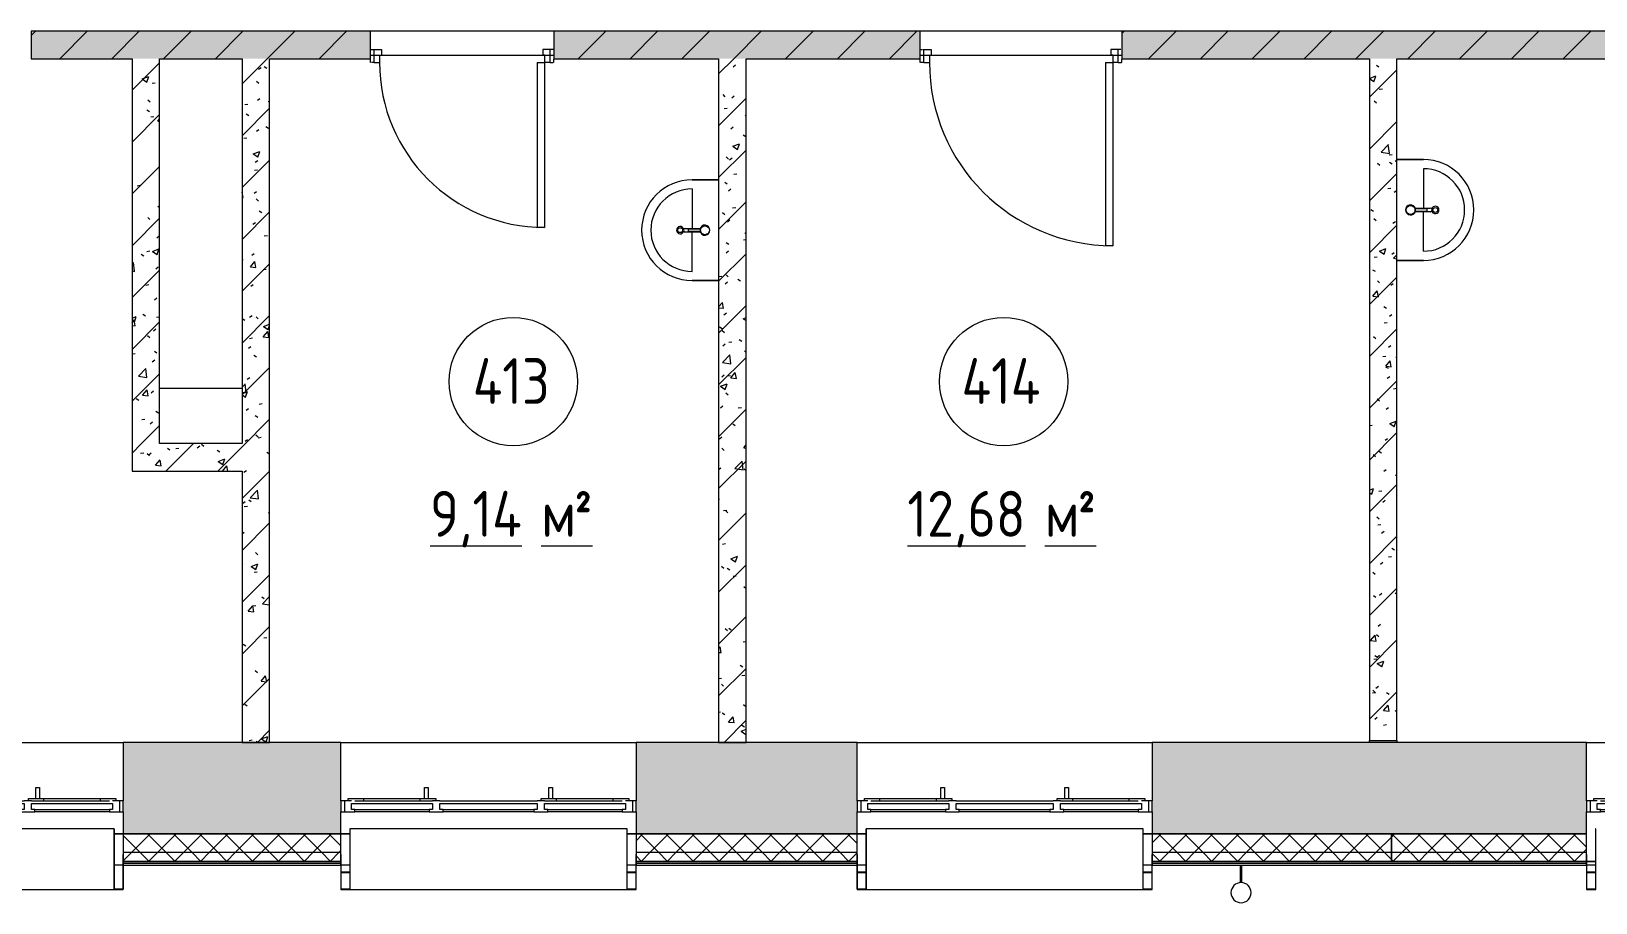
# Model space of a CAD drawing. Header units: millimetres. Extents: x -515342 to 330399, y -224905 to 507333.
# Drawn here: x -340477 to -331942, y 377934 to 382689 of the extents above; entities that cross this region are included whole.
import ezdxf

# ---------------------------------------------------------------- set-up
doc = ezdxf.new("R2010")
doc.units = ezdxf.units.MM
doc.linetypes.add('ASVP_Невидимые', pattern=[5, 3, -2])
doc.layers.get('0').update_dxf_attribs({"lineweight": 0})
for name, color, linetype, lineweight in [('_ Окна', 7, 'Continuous', 0), ('Витраж', 7, 'Continuous', 0), ('Двери', 7, 'Continuous', 0), ('Марки помещений', 7, 'Continuous', 0), ('Обобщенные модели', 7, 'Continuous', 0), ('Окна', 7, 'Continuous', 0), ('Перекрытие', 7, 'Continuous', 0), ('Сантехника', 7, 'Continuous', 0), ('Стены внутренние', 7, 'Continuous', 0), ('Стены наружные', 7, 'Continuous', 0), ('Стены несущие', 7, 'Continuous', 0), ('Стены отделка', 7, 'Continuous', 0), ('Стены перегородки', 7, 'Continuous', 0), ('Стены штриховка', 7, 'Continuous', 0)]:
    doc.layers.add(name, color=color, linetype=linetype, lineweight=lineweight)
doc.styles.add('GOST Common_1', font='', dxfattribs={"width": 0.9, "height": 250})
doc.styles.add('GOST Common_2', font='', dxfattribs={"width": 0.9, "height": 250})
doc.styles.get('GOST Common_1').set_extended_font_data('GOST Common')
doc.styles.get('GOST Common_2').set_extended_font_data('GOST Common')
pattern_1 = [(45, (0, 0), (-70.71068, 70.71068), []), (135, (0, 0), (-70.71068, -70.71068), [])]
pattern_2 = [(45, (-374461.89, 375834.49), (-141.42136, 141.42136), [])]
pattern_3 = [(50, (-374461.9, 375834.5), (364.368, -31.8783), [38.1, -419.1]), (355, (-374461.9, 375834.5), (-70.4859, 382.1133), [30.48, -335.28]), (100.451, (-374431.53, 375831.83), (293.885, 350.2334), [32.38, -356.18]), (46.184, (-374461.9, 375936.1), (542.1585, -84.086), [57.15, -628.65]), (96.636, (-374416.7, 375929.1), (474.805, 494.8554), [48.57, -534.27]), (351.184, (-374461.9, 375936.1), (474.81, 494.85), [45.72, -502.92]), (21, (-374411.1, 375910.7), (303.2285, -204.5305), [38.1, -419.1]), (326, (-374411.1, 375910.7), (123.604, 368.376), [30.48, -335.28]), (71.451, (-374385.82, 375893.64), (426.834, 163.8427), [32.38, -356.18]), (37.5, (-374461.89, 375834.49), (6.17665, 169.11015), [16.764, -314.452, 16.764, -323.596, -336.55]), (37.5, (-374461.89, 375834.49), (6.17665, 169.11015), [-671.576, 16.764, -319.786]), (7.5, (-374461.89, 375834.49), (133.6389, 200.3615), [16.764, -177.292, 16.764, -306.832, -128.27]), (7.5, (-374461.89, 375834.49), (133.6389, 200.3615), [-517.652, 16.764, -111.506]), (327.5, (-374575.17, 375834.49), (271.18182, -11.45836), [16.764, -110.236, 16.764, -379.476, -525.78]), (327.5, (-374575.17, 375834.49), (271.18182, -11.45836), [-523.24, 16.764, -509.016]), (317.5, (-374625.97, 375834.5), (296.2585, 50.8528), [16.764, -148.336, 16.764, -246.38, -373.38]), (317.5, (-374625.97, 375834.5), (296.2585, 50.8528), [-428.244, 16.764, -356.616])]

# ---------------------------------------------------------------- blocks, each defined once
blk = doc.blocks.new('Окно_ПВХ_3Створки_1Фрамуга-верх - АР_Окно_ОП_1820_h_х1570_3ст2фр-в-9695280-О_АР_П_4__10_050_План 4 этажа')
at = {"layer": '_ Окна'}
for p, q in [((-729, 130), (-805, 130)), ((-805, 130), (-805, 70)), ((-785, 70), (-785, 130)), ((-747, 84), (-747, 116)), ((-747, 116), (-729, 116)), ((-729, 116), (-729, 130)), ((-323, 116), (-729, 116)), ((-247, 130), (-323, 130)), ((-323, 130), (-323, 116)), ((-323, 116), (-305, 116)), ((-305, 116), (-305, 84)), ((-265, 84), (-265, 116)), ((-265, 116), (-247, 116)), ((-247, 116), (-247, 130)), ((247, 116), (-247, 116)), ((323, 130), (247, 130)), ((247, 130), (247, 116)), ((247, 116), (265, 116)), ((265, 116), (265, 84)), ((305, 84), (305, 116)), ((305, 116), (323, 116)), ((323, 116), (323, 130)), ((729, 116), (323, 116)), ((729, 130), (729, 116)), ((805, 130), (729, 130)), ((729, 116), (747, 116)), ((747, 116), (747, 84)), ((785, 70), (785, 130)), ((805, 70), (805, 130)), ((-805, 70), (-747, 70)), ((-765, 56), (-765, 70)), ((-680, 56), (-765, 56)), ((-305, 84), (-747, 84)), ((-680, 70), (-680, 56)), ((-372, 70), (-372, 56)), ((-287, 56), (-372, 56)), ((-305, 70), (-265, 70)), ((-287, 70), (-287, 56)), ((265, 84), (-265, 84)), ((265, 70), (305, 70)), ((287, 56), (287, 70)), ((372, 56), (287, 56)), ((747, 84), (305, 84)), ((372, 70), (372, 56)), ((680, 70), (680, 56)), ((765, 56), (680, 56)), ((747, 70), (805, 70)), ((765, 70), (765, 56))]:
    blk.add_line(p, q, dxfattribs=at)
at = {"layer": 'Окна'}
for p, q in [((-729, 130), (-323, 130)), ((-247, 130), (247, 130)), ((323, 130), (729, 130)), ((-305, 70), (-729, 70)), ((-372, 56), (-680, 56)), ((-348.5, -4), (-348.5, 56)), ((-328.5, 56), (-328.5, -4)), ((265, 70), (-265, 70)), ((729, 70), (305, 70)), ((328.5, -4), (328.5, 56)), ((348.5, 56), (348.5, -4)), ((680, 56), (372, 56)), ((-328.5, -4), (-348.5, -4)), ((348.5, -4), (328.5, -4))]:
    blk.add_line(p, q, dxfattribs=at)
blk = doc.blocks.new('Окно_ПВХ_3Створки_1Фрамуга-верх - АР_Окно_ОП_1820_h_х2370_3ст2фр-в-9695517-О_АР_П_4__10_050_План 4 этажа')
at = {"layer": '_ Окна'}
for p, q in [((-1129, 130), (-1205, 130)), ((-1205, 130), (-1205, 70)), ((-1185, 70), (-1185, 130)), ((-1147, 84), (-1147, 116)), ((-1147, 116), (-1129, 116)), ((-1129, 116), (-1129, 130)), ((-723, 116), (-1129, 116)), ((-647, 130), (-723, 130)), ((-723, 130), (-723, 116)), ((-723, 116), (-705, 116)), ((-705, 116), (-705, 84)), ((-665, 84), (-665, 116)), ((-665, 116), (-647, 116)), ((-647, 116), (-647, 130)), ((647, 116), (-647, 116)), ((723, 130), (647, 130)), ((647, 130), (647, 116)), ((647, 116), (665, 116)), ((665, 116), (665, 84)), ((705, 84), (705, 116)), ((705, 116), (723, 116)), ((723, 116), (723, 130)), ((1129, 116), (723, 116)), ((1129, 130), (1129, 116)), ((1205, 130), (1129, 130)), ((1129, 116), (1147, 116)), ((1147, 116), (1147, 84)), ((1185, 70), (1185, 130)), ((1205, 70), (1205, 130)), ((-1205, 70), (-1147, 70)), ((-1165, 56), (-1165, 70)), ((-1080, 56), (-1165, 56)), ((-705, 84), (-1147, 84)), ((-1080, 70), (-1080, 56)), ((-772, 70), (-772, 56)), ((-687, 56), (-772, 56)), ((-705, 70), (-665, 70)), ((-687, 70), (-687, 56)), ((665, 84), (-665, 84)), ((665, 70), (705, 70)), ((687, 56), (687, 70)), ((772, 56), (687, 56)), ((1147, 84), (705, 84)), ((772, 70), (772, 56)), ((1080, 70), (1080, 56)), ((1165, 56), (1080, 56)), ((1147, 70), (1205, 70)), ((1165, 70), (1165, 56))]:
    blk.add_line(p, q, dxfattribs=at)
at = {"layer": 'Окна'}
for p, q in [((-1129, 130), (-723, 130)), ((-647, 130), (647, 130)), ((723, 130), (1129, 130)), ((-705, 70), (-1129, 70)), ((-772, 56), (-1080, 56)), ((-748.5, -4), (-748.5, 56)), ((-728.5, 56), (-728.5, -4)), ((665, 70), (-665, 70)), ((1129, 70), (705, 70)), ((728.5, -4), (728.5, 56)), ((748.5, 56), (748.5, -4)), ((1080, 56), (772, 56)), ((-728.5, -4), (-748.5, -4)), ((748.5, -4), (728.5, -4))]:
    blk.add_line(p, q, dxfattribs=at)
blk = doc.blocks.new('Прямоугольный импост - АР_Откос_Металлический_50х330 Белый Правый-9899489-О_АР_П_4__10_050_План 4 этажа')
at = {"layer": 'Витраж'}
for p, q in [((-49, -39), (-1, -39)), ((-1, -40), (-49, -40))]:
    blk.add_line(p, q, dxfattribs=at)
blk = doc.blocks.new('Прямоугольный импост - АР_Откос_Металлический_50х330 Белый Левый-9898757-О_АР_П_4__10_050_План 4 этажа')
at = {"layer": 'Витраж'}
for p, q in [((-1, -39), (-49, -39)), ((-49, -40), (-1, -40))]:
    blk.add_line(p, q, dxfattribs=at)
blk = doc.blocks.new('Прямоугольный импост - АР_Откос_Металлический_50х330 Коричневый Правый-9899914-О_АР_П_4__10_050_План 4 этажа')
at = {"layer": 'Витраж'}
for p, q in [((-49, -39), (-1, -39)), ((-1, -40), (-49, -40))]:
    blk.add_line(p, q, dxfattribs=at)
blk = doc.blocks.new('Прямоугольный импост - АР_Откос_Металлический_50х330 Белый Левый-9898756-О_АР_П_4__10_050_План 4 этажа')
at = {"layer": 'Витраж'}
for p, q in [((34436.9, 2502.5), (32926.9, 2502.5)), ((32926.9, 2172.5), (34436.9, 2172.5))]:
    blk.add_line(p, q, dxfattribs=at)
blk = doc.blocks.new('Прямоугольный импост - АР_Откос_Металлический_50х330 Белый Левый-V10-О_АР_П_4__10_050_План 4 этажа')
at = {"layer": 'Витраж', "lineweight": 18}
for p, q in [((-50, 290), (-50, -40)), ((-49, 290), (-50, 290)), ((-49, -39), (-49, 290)), ((0, 150), (-1, 150)), ((-1, 150), (-1, -39)), ((0, -40), (0, 150)), ((-50, -40), (0, -40)), ((-1, -39), (-49, -39))]:
    blk.add_line(p, q, dxfattribs=at)
blk = doc.blocks.new('Прямоугольный импост - АР_Откос_Металлический_50х330 Белый Правый-V9-О_АР_П_4__10_050_План 4 этажа')
at = {"layer": 'Витраж', "lineweight": 18}
for p, q in [((-50, -40), (-50, 290)), ((-50, 290), (-49, 290)), ((-49, 290), (-49, -39)), ((-1, -39), (-1, 150)), ((-1, 150), (0, 150)), ((0, 150), (0, -40)), ((0, -40), (-50, -40)), ((-49, -39), (-1, -39))]:
    blk.add_line(p, q, dxfattribs=at)
blk = doc.blocks.new('Влж_Водосточная труба_Хомут - Хомут-V23-О_АР_П_4__10_050_План 4 этажа')
at = {"layer": 'Обобщенные модели'}
for p, q in [((40580, 2304.9), (40580, 2209.7)), ((40580, 2304.9), (40590, 2304.9)), ((40590, 2209.7), (40590, 2304.9))]:
    blk.add_line(p, q, dxfattribs=at)
for start, end in [(360, 180), (180, 360)]:
    blk.add_arc((40585, 2154.9), 55, start, end, dxfattribs=at)
blk.add_open_spline([(40590, 2209.7), (40590, 2209.7), (40589.9, 2209.7), (40589.7, 2209.7), (40589.3, 2209.8), (40588.9, 2209.8), (40588.2, 2209.8), (40587.5, 2209.9), (40586.7, 2209.9), (40585.8, 2209.9), (40585, 2209.9), (40584.2, 2209.9), (40583.5, 2209.9), (40582.7, 2209.9), (40581.8, 2209.8), (40581, 2209.8), (40580.2, 2209.7), (40580, 2209.7), (40580, 2209.7)], degree=3, knots=[0, 0, 0, 0, 0.055556, 0.111111, 0.166667, 0.222222, 0.277778, 0.333333, 0.388889, 0.444444, 0.513889, 0.548611, 0.583333, 0.652778, 0.722222, 0.791667, 0.861111, 1, 1, 1, 1], dxfattribs=at)
blk = doc.blocks.new('СД_Люблино_Фасады_rvt-1-О_АР_П_4__10_050_План 4 этажа')
at = {"layer": 'Стены внутренние'}
h = blk.add_hatch(dxfattribs=at)
h.set_pattern_fill('FP_1', color=256, style=0, pattern_type=2)
h.set_pattern_definition([(45, (0, 0), (-224.5064, 224.5064), []), (45, (224.5, 0), (-224.5064, 224.5064), [396.875, -79.375, 3.353, -76.022])])
h.paths.add_polyline_path([(85325, 2475), (85325, 2975), (84034.6, 2975), (84034.6, 2475), (84733.5, 2475)])
h.paths.add_polyline_path([(82424.6, 2475), (82424.6, 2975), (80024.6, 2975), (80024.6, 2475), (82179, 2475)])
h.paths.add_polyline_path([(77581, 2475), (77614.6, 2475), (77614.6, 2975), (76428.8, 2975), (76428.8, 2475), (76559.2, 2475)])
h.paths.add_polyline_path([(74004.7, 2475), (74018.8, 2475), (74018.8, 2975), (71654.3, 2975), (71654.3, 2475), (73493.8, 2475)])
h.paths.add_polyline_path([(69917.5, 2475), (70044.3, 2475), (70044.3, 2975), (68833.2, 2975), (68833.2, 2475), (69406.6, 2475)])
h.paths.add_polyline_path([(67223.2, 2475), (67223.2, 2975), (66055, 2975), (66055, 2475), (66852.1, 2475)])
h.paths.add_polyline_path([(64445, 2475), (64445, 2975), (63279.5, 2975), (63279.5, 2475), (64297.6, 2475)])
h.paths.add_polyline_path([(61669.5, 2475), (61669.5, 2975), (59270, 2975), (59270, 2475), (61232.2, 2475)])
h.paths.add_polyline_path([(56860, 2475), (56860, 2975), (55705, 2975), (55705, 2475), (56634.1, 2475)])
h.paths.add_polyline_path([(53295, 2475), (53295, 2975), (52107.5, 2975), (52107.5, 2475), (53057.8, 2475)])
h.paths.add_polyline_path([(49481.5, 2475), (49697.5, 2475), (49697.5, 2975), (48505, 2975), (48505, 2475), (48970.6, 2475)])
h.paths.add_polyline_path([(46095, 2475), (46095, 2975), (44880, 2975), (44880, 2475), (45905.2, 2475)])
h.paths.add_polyline_path([(42329, 2475), (42470, 2475), (42470, 2975), (40100.1, 2975), (40100.1, 2475), (41818.1, 2475)])
h.paths.add_polyline_path([(38241.8, 2475), (38490.1, 2475), (38490.1, 2975), (37284.2, 2975), (37284.2, 2475), (37730.9, 2475)])
h.paths.add_polyline_path([(35674.2, 2475), (35674.2, 2975), (34486.9, 2975), (34486.9, 2475), (35177, 2475)])
h.paths.add_polyline_path([(32876.9, 2475), (32876.9, 2975), (31722.6, 2975), (31722.6, 2475), (32621.9, 2475)])
h.paths.add_polyline_path([(30067.4, 2475), (30112.6, 2475), (30112.6, 2975), (27685.9, 2975), (27685.9, 2475), (29556.5, 2475)])
h.paths.add_polyline_path([(25275.9, 2475), (25275.9, 2975), (24073.4, 2975), (24073.4, 2475), (24958.4, 2475)])
h.paths.add_polyline_path([(21382.1, 2475), (21663.4, 2475), (21663.4, 2975), (19290.9, 2975), (19290.9, 2475), (19338.5, 2475)])
h.paths.add_polyline_path([(17680.9, 2475), (17680.9, 2975), (16335, 2975), (16335, 2475), (17294.9, 2475)])
at = {"layer": 'Стены наружные'}
h = blk.add_hatch(dxfattribs=at)
h.set_pattern_fill('FP_2', color=256, style=0, pattern_type=2)
h.set_pattern_definition(pattern_1)
h.paths.add_polyline_path([(41405, 2375), (41405, 2475), (40100.1, 2475), (40100.1, 2375), (40796.3, 2375)])
h.paths.add_polyline_path([(38490.1, 2375), (38490.1, 2475), (37284.2, 2475), (37284.2, 2375), (38241.8, 2375)])
h.paths.add_polyline_path([(35674.2, 2375), (35674.2, 2475), (34486.9, 2475), (34486.9, 2375), (34665.5, 2375)])
h.paths.add_polyline_path([(32621.9, 2375), (32876.9, 2375), (32876.9, 2475), (31672.6, 2475), (31672.6, 2375), (32111, 2375)])
h.paths.add_polyline_path([(30067.4, 2375), (30162.6, 2375), (30162.6, 2475), (27685.9, 2475), (27685.9, 2375), (29556.5, 2375)])
h.paths.add_polyline_path([(25275.9, 2375), (25275.9, 2475), (24073.4, 2475), (24073.4, 2375), (24958.4, 2375)])
h.paths.add_polyline_path([(21663.4, 2375), (21663.4, 2475), (19290.9, 2475), (19290.9, 2375), (21382.1, 2375)])
h.paths.add_polyline_path([(17680.9, 2375), (17680.9, 2475), (16335, 2475), (16335, 2375), (17294.9, 2375)])
h = blk.add_hatch(dxfattribs=at)
h.set_pattern_fill('FP_2', color=256, style=0, pattern_type=2)
h.set_pattern_definition(pattern_1)
h.paths.add_polyline_path([(59699.5, 2375), (60240, 2375), (60240, 2475), (59270, 2475), (59270, 2375)])
h.paths.add_polyline_path([(56634.1, 2375), (56860, 2375), (56860, 2475), (55705, 2475), (55705, 2375), (56123.2, 2375)])
h.paths.add_polyline_path([(53057.8, 2375), (53295, 2375), (53295, 2475), (52107.5, 2475), (52107.5, 2375), (52546.9, 2375)])
h.paths.add_polyline_path([(49697.5, 2375), (49697.5, 2475), (48505, 2475), (48505, 2375), (49481.5, 2375)])
h.paths.add_polyline_path([(45905.2, 2375), (46095, 2375), (46095, 2475), (44880, 2475), (44880, 2375), (44883.5, 2375)])
h.paths.add_polyline_path([(42470, 2375), (42470, 2475), (41405, 2475), (41405, 2375), (42329, 2375)])
h = blk.add_hatch(dxfattribs=at)
h.set_pattern_fill('FP_2', color=256, style=0, pattern_type=2)
h.set_pattern_definition(pattern_1)
h.paths.add_polyline_path([(41405, 2325), (41405, 2375), (40100.1, 2375), (40100.1, 2325), (41385, 2325)])
h.paths.add_polyline_path([(38490.1, 2325), (38490.1, 2375), (37284.2, 2375), (37284.2, 2325), (38241.8, 2325)])
h.paths.add_polyline_path([(35674.2, 2325), (35674.2, 2375), (34486.9, 2375), (34486.9, 2325), (34665.5, 2325)])
h.paths.add_polyline_path([(32621.9, 2325), (32876.9, 2325), (32876.9, 2375), (31672.6, 2375), (31672.6, 2325), (32111, 2325)])
h.paths.add_polyline_path([(30162.6, 2325), (30162.6, 2375), (27685.9, 2375), (27685.9, 2325), (30067.4, 2325)])
h.paths.add_polyline_path([(25275.9, 2325), (25275.9, 2375), (24073.4, 2375), (24073.4, 2325), (24958.4, 2325)])
h.paths.add_polyline_path([(21663.4, 2325), (21663.4, 2375), (19290.9, 2375), (19290.9, 2325), (21382.1, 2325)])
h.paths.add_polyline_path([(17680.9, 2325), (17680.9, 2375), (16435, 2375), (16435, 2325), (17294.9, 2325)])
h = blk.add_hatch(dxfattribs=at)
h.set_pattern_fill('FP_2', color=256, style=0, pattern_type=2)
h.set_pattern_definition(pattern_1)
h.paths.add_polyline_path([(59270, 2325), (60240, 2325), (60240, 2375), (59270, 2375)])
h.paths.add_polyline_path([(56860, 2325), (56860, 2375), (55705, 2375), (55705, 2325), (56634.1, 2325)])
h.paths.add_polyline_path([(53057.8, 2325), (53295, 2325), (53295, 2375), (52107.5, 2375), (52107.5, 2325), (52546.9, 2325)])
h.paths.add_polyline_path([(49481.5, 2325), (49697.5, 2325), (49697.5, 2375), (48505, 2375), (48505, 2325), (48970.6, 2325)])
h.paths.add_polyline_path([(46095, 2325), (46095, 2375), (44880, 2375), (44880, 2325), (45905.2, 2325)])
h.paths.add_polyline_path([(42329, 2325), (42470, 2325), (42470, 2375), (41405, 2375), (41405, 2325), (41818.1, 2325)])
at = {"layer": 'Стены внутренние'}
for p, q in [((32876.9, 2975), (34486.9, 2975)), ((35674.2, 2975), (37284.2, 2975)), ((38490.1, 2975), (40100.1, 2975)), ((42470, 2975), (44880, 2975)), ((34486.9, 2475), (34437.9, 2475)), ((35723.2, 2475), (35674.2, 2475)), ((37284.2, 2475), (37235.2, 2475)), ((38539.1, 2475), (38490.1, 2475)), ((40100.1, 2475), (40051.1, 2475)), ((34485.9, 2304.9), (34437.9, 2304.9)), ((35723.2, 2304.9), (35675.2, 2304.9)), ((37283.2, 2304.9), (37235.2, 2304.9)), ((38539.1, 2304.9), (38491.1, 2304.9)), ((40099.1, 2304.9), (40051.1, 2304.9)), ((42471, 2324.9), (42519, 2324.9)), ((42519, 2304.9), (42471, 2304.9))]:
    blk.add_line(p, q, dxfattribs=at)
at = {"layer": 'Стены наружные'}
for p, q in [((34437.9, 2475), (34486.9, 2475)), ((35674.2, 2475), (35723.2, 2475)), ((37235.2, 2475), (37284.2, 2475)), ((38490.1, 2475), (38539.1, 2475)), ((40051.1, 2475), (40100.1, 2475)), ((42519, 2325), (42471, 2325))]:
    blk.add_line(p, q, dxfattribs=at)
at = {"layer": 'Стены несущие'}
for p, q in [((35674.2, 2975), (34486.9, 2975)), ((34486.9, 2975), (34486.9, 2655)), ((35674.2, 2655), (35674.2, 2975)), ((38490.1, 2975), (37284.2, 2975)), ((37284.2, 2975), (37284.2, 2655)), ((38490.1, 2655), (38490.1, 2975)), ((42470, 2975), (40100.1, 2975)), ((40100.1, 2975), (40100.1, 2655)), ((42470, 2655), (42470, 2975)), ((34486.9, 2595), (34486.9, 2475)), ((35674.2, 2475), (35674.2, 2595)), ((37284.2, 2595), (37284.2, 2475)), ((38490.1, 2475), (38490.1, 2595)), ((40100.1, 2595), (40100.1, 2475)), ((42470, 2475), (42470, 2595)), ((34486.9, 2475), (35674.2, 2475)), ((37284.2, 2475), (38490.1, 2475)), ((40100.1, 2475), (41405, 2475)), ((41405, 2475), (42470, 2475)), ((42470, 2475), (41405, 2475))]:
    blk.add_line(p, q, dxfattribs=at)
at = {"layer": 'Стены отделка', "lineweight": 9}
for p, q in [((35674.2, 2475), (34486.9, 2475)), ((34486.9, 2475), (34486.9, 2375)), ((35674.2, 2375), (35674.2, 2475)), ((38490.1, 2475), (37284.2, 2475)), ((37284.2, 2475), (37284.2, 2375)), ((38490.1, 2375), (38490.1, 2475)), ((41405, 2475), (40100.1, 2475)), ((40100.1, 2475), (40100.1, 2375)), ((41405, 2375), (41405, 2475)), ((41405, 2475), (41405, 2375)), ((42470, 2375), (42470, 2475)), ((34486.9, 2375), (34486.9, 2325)), ((34486.9, 2324.9), (34486.9, 2314.9)), ((34486.9, 2314.9), (34486.9, 2304.9)), ((34486.9, 2304.9), (35674.2, 2304.9)), ((35674.2, 2325), (35674.2, 2375)), ((35674.2, 2314.9), (35674.2, 2324.9)), ((35674.2, 2304.9), (35674.2, 2314.9)), ((37284.2, 2375), (37284.2, 2325)), ((37284.2, 2324.9), (37284.2, 2314.9)), ((37284.2, 2314.9), (37284.2, 2304.9)), ((37284.2, 2304.9), (38490.1, 2304.9)), ((38490.1, 2325), (38490.1, 2375)), ((38490.1, 2314.9), (38490.1, 2324.9)), ((38490.1, 2304.9), (38490.1, 2314.9)), ((40100.1, 2375), (40100.1, 2325)), ((40100.1, 2324.9), (40100.1, 2314.9)), ((40100.1, 2314.9), (40100.1, 2304.9)), ((40100.1, 2304.9), (40580.2, 2304.9)), ((40589.8, 2304.9), (41385, 2304.9)), ((41385, 2325), (41405, 2325)), ((42470, 2324.9), (41385, 2324.9)), ((41385, 2304.9), (42470, 2304.9)), ((41405, 2325), (41405, 2375)), ((41405, 2375), (41405, 2325)), ((41405, 2325), (42470, 2325)), ((42470, 2325), (42470, 2375)), ((42470, 2314.9), (42470, 2324.9)), ((42470, 2304.9), (42470, 2314.9))]:
    blk.add_line(p, q, dxfattribs=at)
at = {"layer": 'Стены штриховка'}
for p, q in [((34486.9, 2375), (35674.2, 2375)), ((34486.9, 2325), (35674.2, 2325)), ((35674.2, 2324.9), (34486.9, 2324.9)), ((34486.9, 2314.9), (35674.2, 2314.9)), ((37284.2, 2375), (38490.1, 2375)), ((37284.2, 2325), (38490.1, 2325)), ((38490.1, 2324.9), (37284.2, 2324.9)), ((37284.2, 2314.9), (38490.1, 2314.9)), ((40100.1, 2375), (41405, 2375)), ((40100.1, 2325), (41385, 2325)), ((41385, 2324.9), (40100.1, 2324.9)), ((40100.1, 2314.9), (41385, 2314.9)), ((41385, 2314.9), (42470, 2314.9)), ((41405, 2375), (42470, 2375))]:
    blk.add_line(p, q, dxfattribs=at)
at = {"layer": 'Витраж', "lineweight": 9}
for name, p in [('Прямоугольный импост - АР_Откос_Металлический_50х330 Белый Левый-9898756-О_АР_П_4__10_050_План 4 этажа', (0, 0)), ('Прямоугольный импост - АР_Откос_Металлический_50х330 Белый Левый-V10-О_АР_П_4__10_050_План 4 этажа', (34486.9, 2212.5)), ('Прямоугольный импост - АР_Откос_Металлический_50х330 Белый Левый-9898756-О_АР_П_4__10_050_План 4 этажа', (2797.3, 0)), ('Прямоугольный импост - АР_Откос_Металлический_50х330 Белый Левый-V10-О_АР_П_4__10_050_План 4 этажа', (37284.2, 2212.5)), ('Прямоугольный импост - АР_Откос_Металлический_50х330 Белый Левый-9898756-О_АР_П_4__10_050_План 4 этажа', (5613.2, 0)), ('Прямоугольный импост - АР_Откос_Металлический_50х330 Белый Левый-V10-О_АР_П_4__10_050_План 4 этажа', (40100.1, 2212.5)), ('Прямоугольный импост - АР_Откос_Металлический_50х330 Белый Левый-9898757-О_АР_П_4__10_050_План 4 этажа', (37284.2, 2305)), ('Прямоугольный импост - АР_Откос_Металлический_50х330 Белый Левый-9898757-О_АР_П_4__10_050_План 4 этажа', (40100.1, 2305))]:
    blk.add_blockref(name, p, dxfattribs=at)
at = {"layer": 'Витраж', "lineweight": 9, "extrusion": (0, 0, -1)}
for name, p in [('Прямоугольный импост - АР_Откос_Металлический_50х330 Белый Правый-V9-О_АР_П_4__10_050_План 4 этажа', (-35674.2, 2212.5)), ('Прямоугольный импост - АР_Откос_Металлический_50х330 Белый Правый-V9-О_АР_П_4__10_050_План 4 этажа', (-38490.1, 2212.5)), ('Прямоугольный импост - АР_Откос_Металлический_50х330 Белый Правый-V9-О_АР_П_4__10_050_План 4 этажа', (-42470, 2212.4)), ('Прямоугольный импост - АР_Откос_Металлический_50х330 Белый Правый-9899489-О_АР_П_4__10_050_План 4 этажа', (-35674.2, 2305)), ('Прямоугольный импост - АР_Откос_Металлический_50х330 Белый Правый-9899489-О_АР_П_4__10_050_План 4 этажа', (-38490.1, 2305)), ('Прямоугольный импост - АР_Откос_Металлический_50х330 Коричневый Правый-9899914-О_АР_П_4__10_050_План 4 этажа', (-42470, 2304.9))]:
    blk.add_blockref(name, p, dxfattribs=at)
at = {"layer": 'Обобщенные модели', "lineweight": 9}
blk.add_blockref('Влж_Водосточная труба_Хомут - Хомут-V23-О_АР_П_4__10_050_План 4 этажа', (0, 0), dxfattribs=at)
at = {"layer": 'Окна', "lineweight": 9, "rotation": 180}
for name, p in [('Окно_ПВХ_3Створки_1Фрамуга-верх - АР_Окно_ОП_1820_h_х1570_3ст2фр-в-9695280-О_АР_П_4__10_050_План 4 этажа', (33681.9, 2725)), ('Окно_ПВХ_3Створки_1Фрамуга-верх - АР_Окно_ОП_1820_h_х1570_3ст2фр-в-9695280-О_АР_П_4__10_050_План 4 этажа', (36479.2, 2725)), ('Окно_ПВХ_3Створки_1Фрамуга-верх - АР_Окно_ОП_1820_h_х1570_3ст2фр-в-9695280-О_АР_П_4__10_050_План 4 этажа', (39295.1, 2725)), ('Окно_ПВХ_3Створки_1Фрамуга-верх - АР_Окно_ОП_1820_h_х2370_3ст2фр-в-9695517-О_АР_П_4__10_050_План 4 этажа', (43675, 2725))]:
    blk.add_blockref(name, p, dxfattribs=at)
blk = doc.blocks.new('Дверь_Деревянная_1 полотно - АР_Дверь_Межкомнатная_900х2000h_полотно__Г_Пр-9141869-О_АР_П_4__10_050_План 4 этажа')
at = {"layer": 'Двери', "lineweight": 18}
for p, q in [((-450, 95), (-450, 995)), ((-450, 995), (-410, 995)), ((-410, 95), (-410, 995)), ((-480, 95), (-450, 95)), ((-480, 95), (-480, 25)), ((-450, 55), (-450, 95)), ((-410, 95), (-450, 95)), ((480, 95), (450, 95)), ((450, 55), (450, 95)), ((480, 95), (480, 25)), ((-480, 25), (-440, 25)), ((-450, 55), (-440, 55)), ((-440, 25), (-440, 55)), ((450, 55), (440, 55)), ((440, 25), (440, 55)), ((480, 25), (440, 25))]:
    blk.add_line(p, q, dxfattribs=at)
at = {"layer": 'Двери', "linetype": 'ASVP_Невидимые', "lineweight": 18}
for p, q in [((-500, 95), (-500, 75)), ((-480, 95), (-500, 95)), ((480, 95), (500, 95)), ((500, 95), (500, 75)), ((-500, 25), (-480, 25)), ((500, 25), (480, 25))]:
    blk.add_line(p, q, dxfattribs=at)
at = {"layer": 'Двери', "lineweight": 18}
blk.add_arc((-450, 95), 900, 0, 90, dxfattribs=at)
blk = doc.blocks.new('Дверь_Деревянная_1 полотно - АР_Дверь_Межкомнатная_1000х2000h_полотно__Г_Пр-9571013-О_АР_П_4__10_050_План 4 этажа')
at = {"layer": 'Двери', "lineweight": 18}
for p, q in [((-500, 95), (-500, 1095)), ((-500, 1095), (-460, 1095)), ((-460, 95), (-460, 1095)), ((-530, 95), (-500, 95)), ((-530, 95), (-530, 25)), ((-500, 55), (-500, 95)), ((-460, 95), (-500, 95)), ((530, 95), (500, 95)), ((500, 55), (500, 95)), ((530, 95), (530, 25)), ((-530, 25), (-490, 25)), ((-500, 55), (-490, 55)), ((-490, 25), (-490, 55)), ((500, 55), (490, 55)), ((490, 25), (490, 55)), ((530, 25), (490, 25))]:
    blk.add_line(p, q, dxfattribs=at)
at = {"layer": 'Двери', "linetype": 'ASVP_Невидимые', "lineweight": 18}
for p, q in [((-550, 95), (-550, 75)), ((-530, 95), (-550, 95)), ((530, 95), (550, 95)), ((550, 95), (550, 75)), ((-550, 25), (-530, 25)), ((550, 25), (530, 25))]:
    blk.add_line(p, q, dxfattribs=at)
at = {"layer": 'Двери', "lineweight": 18}
blk.add_arc((-500, 95), 1000, 0, 90, dxfattribs=at)
blk = doc.blocks.new('2D_Раковина - АР_Сантехнические приборы_Раковина 550х420-8920611-О_АР_П_4__10_050_План 4 этажа')
at = {"layer": 'Сантехника'}
for p, q in [((-119.1, 175.6), (-119.1, 256.9)), ((-99.1, 256.9), (-99.1, 175.6)), ((-384.1, 220), (-384.1, 75)), ((-384.1, 75), (-384.1, 220)), ((-334.1, 220), (-119.1, 220)), ((-115.1, 241), (-115.1, 174.6)), ((-103.1, 241), (-115.1, 241)), ((-103.1, 174.6), (-103.1, 241)), ((115.9, 220), (-99.1, 220)), ((165.9, 75), (165.9, 220)), ((165.9, 220), (165.9, 75))]:
    blk.add_line(p, q, dxfattribs=at)
for centre, radius in [((-109.1, 285), 13.3), ((-109.1, 150), 24.5)]:
    blk.add_circle(centre, radius, dxfattribs=at)
for centre, radius, start, end in [((-109.1, 220), 275, 360, 180), ((-109.1, 220), 275, 360, 180), ((-109.1, 220), 225, 0, 180), ((-109.1, 285), 20, 284.14377, 255.85623), ((-109.1, 256.9), 10, 0, 180), ((-109.1, 150), 27.5, 102.60426, 77.39774), ((-109.1, 150), 25.3, 76.29328, 103.7089)]:
    blk.add_arc(centre, radius, start, end, dxfattribs=at)
blk = doc.blocks.new('ASVP_Марка_Помещение_ДваЗначения - Номер Площадь-685795-О_АР_П_4__10_050_План 4 этажа')
at = {"layer": 'Марки помещений'}
blk.add_circle((0, 0), 3.5, dxfattribs=at)

msp = doc.modelspace()

# ---------------------------------------------------------------- hatches: boundary and pattern name
at = {"layer": 'Стены внутренние'}
h = msp.add_hatch(dxfattribs=at)
h.set_pattern_fill('FP_3', color=256, style=0, pattern_type=2)
h.set_pattern_definition(pattern_2)
h.paths.add_polyline_path([(-325476.8897, 382539.4886), (-325476.8897, 382689.4886), (-327276.8897, 382689.4886), (-327276.8897, 382539.4886), (-326513.0482, 382539.4886)])
h.paths.add_polyline_path([(-328376.8897, 382539.4886), (-328376.8897, 382689.4886), (-330176.8897, 382689.4886), (-330176.8897, 382539.4886), (-328876.8897, 382539.4886)])
h.paths.add_polyline_path([(-331276.8897, 382539.4886), (-331276.8897, 382689.4886), (-334526.8897, 382689.4886), (-334526.8897, 382539.4886), (-332643.8294, 382539.4886)])
h.paths.add_polyline_path([(-335626.8897, 382539.4886), (-335626.8897, 382689.4886), (-337626.8897, 382689.4886), (-337626.8897, 382539.4886), (-336576.8897, 382539.4886)])
h.paths.add_polyline_path([(-338626.8897, 382539.4886), (-338626.8897, 382689.4886), (-340476.8897, 382689.4886), (-340476.8897, 382539.4886), (-338774.6107, 382539.4886)])
h.paths.add_polyline_path([(-341476.8897, 382539.4886), (-341476.8897, 382689.4886), (-342976.8897, 382689.4886), (-342976.8897, 382539.4886), (-342376.8897, 382539.4886)])
h = msp.add_hatch(dxfattribs=at)
h.set_pattern_fill('FP_4', color=256, style=0, pattern_type=2)
h.set_pattern_definition(pattern_3)
h.paths.add_polyline_path([(-325476.8897, 382539.4886), (-325476.8897, 382689.4886), (-327276.8897, 382689.4886), (-327276.8897, 382539.4886), (-326513.0482, 382539.4886)])
h.paths.add_polyline_path([(-328376.8897, 382539.4886), (-328376.8897, 382689.4886), (-330176.8897, 382689.4886), (-330176.8897, 382539.4886), (-328876.8897, 382539.4886)])
h.paths.add_polyline_path([(-331276.8897, 382539.4886), (-331276.8897, 382689.4886), (-334526.8897, 382689.4886), (-334526.8897, 382539.4886), (-332643.8294, 382539.4886)])
h.paths.add_polyline_path([(-335626.8897, 382539.4886), (-335626.8897, 382689.4886), (-337626.8897, 382689.4886), (-337626.8897, 382539.4886), (-336576.8897, 382539.4886)])
h.paths.add_polyline_path([(-338626.8897, 382539.4886), (-338626.8897, 382689.4886), (-340476.8897, 382689.4886), (-340476.8897, 382539.4886), (-338774.6107, 382539.4886)])
h.paths.add_polyline_path([(-341476.8897, 382539.4886), (-341476.8897, 382689.4886), (-342976.8897, 382689.4886), (-342976.8897, 382539.4886), (-342376.8897, 382539.4886)])
h = msp.add_hatch(dxfattribs=at)
h.set_pattern_fill('FP_3', color=256, style=0, pattern_type=2)
h.set_pattern_definition(pattern_2)
h.paths.add_polyline_path([(-339926.8897, 380439.4286), (-339776.8897, 380439.4286), (-339776.8897, 382539.4886), (-339926.8897, 382539.4886), (-339926.8897, 381642.978)])
h = msp.add_hatch(dxfattribs=at)
h.set_pattern_fill('FP_4', color=256, style=0, pattern_type=2)
h.set_pattern_definition(pattern_3)
h.paths.add_polyline_path([(-339926.8897, 380439.4286), (-339776.8897, 380439.4286), (-339776.8897, 382539.4886), (-339926.8897, 382539.4886), (-339926.8897, 381642.978)])
h = msp.add_hatch(dxfattribs=at)
h.set_pattern_fill('FP_3', color=256, style=0, pattern_type=2)
h.set_pattern_definition(pattern_2)
h.paths.add_polyline_path([(-339176.8897, 378809.4593), (-339176.8897, 382539.4886), (-339326.8897, 382539.4886), (-339326.8897, 378809.4886)])
h = msp.add_hatch(dxfattribs=at)
h.set_pattern_fill('FP_4', color=256, style=0, pattern_type=2)
h.set_pattern_definition(pattern_3)
h.paths.add_polyline_path([(-339176.8897, 378809.4593), (-339176.8897, 382539.4886), (-339326.8897, 382539.4886), (-339326.8897, 378809.4886)])
h = msp.add_hatch(dxfattribs=at)
h.set_pattern_fill('FP_3', color=256, style=0, pattern_type=2)
h.set_pattern_definition(pattern_2)
h.paths.add_polyline_path([(-336576.8897, 378809.4286), (-336576.8897, 382539.4886), (-336726.8897, 382539.4886), (-336726.8897, 378809.4286)])
h = msp.add_hatch(dxfattribs=at)
h.set_pattern_fill('FP_4', color=256, style=0, pattern_type=2)
h.set_pattern_definition(pattern_3)
h.paths.add_polyline_path([(-336576.8897, 378809.4286), (-336576.8897, 382539.4886), (-336726.8897, 382539.4886), (-336726.8897, 378809.4286)])
h = msp.add_hatch(dxfattribs=at)
h.set_pattern_fill('FP_3', color=256, style=0, pattern_type=2)
h.set_pattern_definition(pattern_2)
h.paths.add_polyline_path([(-333026.8897, 378819.4286), (-333026.8897, 382539.4886), (-333176.8897, 382539.4886), (-333176.8897, 378819.4286)])
h = msp.add_hatch(dxfattribs=at)
h.set_pattern_fill('FP_4', color=256, style=0, pattern_type=2)
h.set_pattern_definition(pattern_3)
h.paths.add_polyline_path([(-333026.8897, 378819.4286), (-333026.8897, 382539.4886), (-333176.8897, 382539.4886), (-333176.8897, 378819.4286)])
h = msp.add_hatch(dxfattribs=at)
h.set_pattern_fill('FP_3', color=256, style=0, pattern_type=2)
h.set_pattern_definition(pattern_2)
h.paths.add_polyline_path([(-339326.8897, 380289.4286), (-339326.8897, 380439.4286), (-339926.8897, 380439.4286), (-339926.8897, 380289.4286)])
h = msp.add_hatch(dxfattribs=at)
h.set_pattern_fill('FP_4', color=256, style=0, pattern_type=2)
h.set_pattern_definition(pattern_3)
h.paths.add_polyline_path([(-339326.8897, 380289.4286), (-339326.8897, 380439.4286), (-339926.8897, 380439.4286), (-339926.8897, 380289.4286)])

# ---------------------------------------------------------------- linework, layer by layer
at = {"layer": 'Перекрытие'}
for p, q in [((-337626.8897, 382689.4886), (-338626.8897, 382689.4886)), ((-334526.8897, 382689.4886), (-335626.8897, 382689.4886)), ((-338626.8897, 382559.4886), (-337626.8897, 382559.4886)), ((-335626.8897, 382559.4886), (-334526.8897, 382559.4886)), ((-339326.8897, 380739.4886), (-339776.8897, 380739.4886)), ((-333176.8897, 378809.4886), (-333176.8897, 378819.4286)), ((-333026.8897, 378819.4286), (-333026.8897, 378809.4886))]:
    msp.add_line(p, q, dxfattribs=at)
at = {"layer": 'Стены перегородки'}
for p, q in [((-338626.8897, 382689.4886), (-340476.8897, 382689.4886)), ((-340476.8897, 382689.4886), (-340476.8897, 382539.4886)), ((-338626.8897, 382539.4886), (-338626.8897, 382689.4886)), ((-335626.8897, 382689.4886), (-337626.8897, 382689.4886)), ((-337626.8897, 382689.4886), (-337626.8897, 382539.4886)), ((-335626.8897, 382539.4886), (-335626.8897, 382689.4886)), ((-331276.8897, 382689.4886), (-334526.8897, 382689.4886)), ((-334526.8897, 382689.4886), (-334526.8897, 382539.4886)), ((-340476.8897, 382539.4886), (-339926.8897, 382539.4886)), ((-339926.8897, 382539.4886), (-339926.8897, 380289.4286)), ((-339776.8897, 382539.4886), (-339326.8897, 382539.4886)), ((-339776.8897, 380439.4286), (-339776.8897, 382539.4886)), ((-339326.8897, 382539.4886), (-339326.8897, 380439.4286)), ((-339176.8897, 382539.4886), (-338626.8897, 382539.4886)), ((-339176.8897, 378809.4593), (-339176.8897, 382539.4886)), ((-337626.8897, 382539.4886), (-336726.8897, 382539.4886)), ((-336726.8897, 382539.4886), (-336726.8897, 378809.4286)), ((-336576.8897, 382539.4886), (-335626.8897, 382539.4886)), ((-336576.8897, 378809.4286), (-336576.8897, 382539.4886)), ((-334526.8897, 382539.4886), (-333176.8897, 382539.4886)), ((-333176.8897, 382539.4886), (-333176.8897, 378819.4286)), ((-333026.8897, 382539.4886), (-331276.8897, 382539.4886)), ((-333026.8897, 378819.4286), (-333026.8897, 382539.4886)), ((-339326.8897, 380439.4286), (-339776.8897, 380439.4286)), ((-339926.8897, 380289.4286), (-339326.8897, 380289.4286)), ((-339326.8897, 380289.4286), (-339326.8897, 378809.4886)), ((-339326.8897, 378809.4886), (-339176.8897, 378809.4593)), ((-336726.8897, 378809.4286), (-336576.8897, 378809.4286)), ((-333176.8897, 378819.4286), (-333026.8897, 378819.4286))]:
    msp.add_line(p, q, dxfattribs=at)

# ---------------------------------------------------------------- block references
msp.add_blockref('СД_Люблино_Фасады_rvt-1-О_АР_П_4__10_050_План 4 этажа', (-374461.8897, 375834.4886))
at = {"layer": 'Двери', "rotation": 180}
for name, p in [('Дверь_Деревянная_1 полотно - АР_Дверь_Межкомнатная_900х2000h_полотно__Г_Пр-9141869-О_АР_П_4__10_050_План 4 этажа', (-338126.8897, 382614.4886)), ('Дверь_Деревянная_1 полотно - АР_Дверь_Межкомнатная_1000х2000h_полотно__Г_Пр-9571013-О_АР_П_4__10_050_План 4 этажа', (-335076.8897, 382614.4886))]:
    msp.add_blockref(name, p, dxfattribs=at)
at = {"layer": 'Марки помещений', "xscale": 99.99999999999993, "yscale": 99.99999999999993, "zscale": 99.99999999999993}
for p in [(-337847.4251, 380778.1742), (-335171.663, 380778.1742)]:
    msp.add_blockref('ASVP_Марка_Помещение_ДваЗначения - Номер Площадь-685795-О_АР_П_4__10_050_План 4 этажа', p, dxfattribs=at)
at = {"layer": 'Сантехника'}
for p, rotation in [((-333101.8897, 381605.414), 269.9999999999998), ((-336651.8897, 381713.3032), 89.99999999999982)]:
    msp.add_blockref('2D_Раковина - АР_Сантехнические приборы_Раковина 550х420-8920611-О_АР_П_4__10_050_План 4 этажа', p, dxfattribs=dict(at, rotation=rotation))

# ---------------------------------------------------------------- texts
at = {"layer": 'Марки помещений', "char_height": 250, "attachment_point": 1}
for s, insert, width, style in [('413', (-338068.3823, 380905.8993), 548.35425, 'GOST Common_1'), ('414', (-335401.6203, 380905.8993), 569.999812, 'GOST Common_1'), ('\\L9,14 ', (-338301.4686, 380181.3688), 735.949125, 'GOST Common_1'), ('\\L\\fGOST Common|b0|i0|c238|p34|;\\W.9;\\L²', (-337515.6561, 380181.3688), 165.949312, 'GOST Common_2'), ('\\L12,68 ', (-335697.2565, 380181.3688), 909.113625, 'GOST Common_1'), ('\\L\\fGOST Common|b0|i0|c238|p34|;\\W.9;\\L²', (-334768.569, 380181.3688), 165.949312, 'GOST Common_2'), ('\\L\\fGOST Common|b0|i0|c204|p34|;\\W.9;\\Lм', (-337694.2498, 380181.3688), 216.455625, 'GOST Common_1'), ('\\L\\fGOST Common|b0|i0|c204|p34|;\\W.9;\\Lм', (-334947.1628, 380181.3688), 216.455625, 'GOST Common_1')]:
    msp.add_mtext(s, dxfattribs=dict(at, insert=insert, width=width, style=style))

doc.saveas('drawing.dxf')
